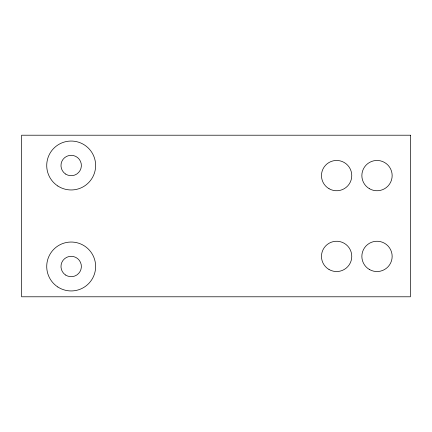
<?xml version="1.0" encoding="UTF-8"?>
<svg xmlns="http://www.w3.org/2000/svg" width="432" height="432" viewBox="0 0 432 432"><rect width="100%" height="100%" fill="white"/><g stroke="black" fill="none" stroke-linecap="round" stroke-linejoin="round"><path stroke-width="0.65" d="M410.4 135.211L21.6 135.211L21.6 296.789L410.4 296.789L410.4 135.211M57.829 186.003A24.462 24.462 0 0 0 95.602 166.817A24.462 24.462 0 0 0 60.102 143.699A24.462 24.462 0 0 0 57.829 186.003M65.61 174.053A10.201 10.201 0 0 0 81.362 166.055A10.201 10.201 0 0 0 66.555 156.411A10.201 10.201 0 0 0 65.61 174.053M57.829 286.988A24.462 24.462 0 0 0 95.602 267.808A24.462 24.462 0 0 0 60.102 244.685A24.462 24.462 0 0 0 57.829 286.988M65.61 275.038A10.201 10.201 0 0 0 81.362 267.041A10.201 10.201 0 0 0 66.555 257.402A10.201 10.201 0 0 0 65.61 275.038M369.436 188.725A15.147 15.147 0 0 0 392.159 175.603A15.147 15.147 0 0 0 369.436 162.486A15.147 15.147 0 0 0 369.436 188.725M369.436 269.514A15.147 15.147 0 0 0 392.159 256.397A15.147 15.147 0 0 0 369.436 243.275A15.147 15.147 0 0 0 369.436 269.514M329.044 188.725A15.147 15.147 0 0 0 351.767 175.603A15.147 15.147 0 0 0 329.044 162.486A15.147 15.147 0 0 0 329.044 188.725M329.044 269.514A15.147 15.147 0 0 0 351.767 256.397A15.147 15.147 0 0 0 329.044 243.275A15.147 15.147 0 0 0 329.044 269.514"/></g></svg>
